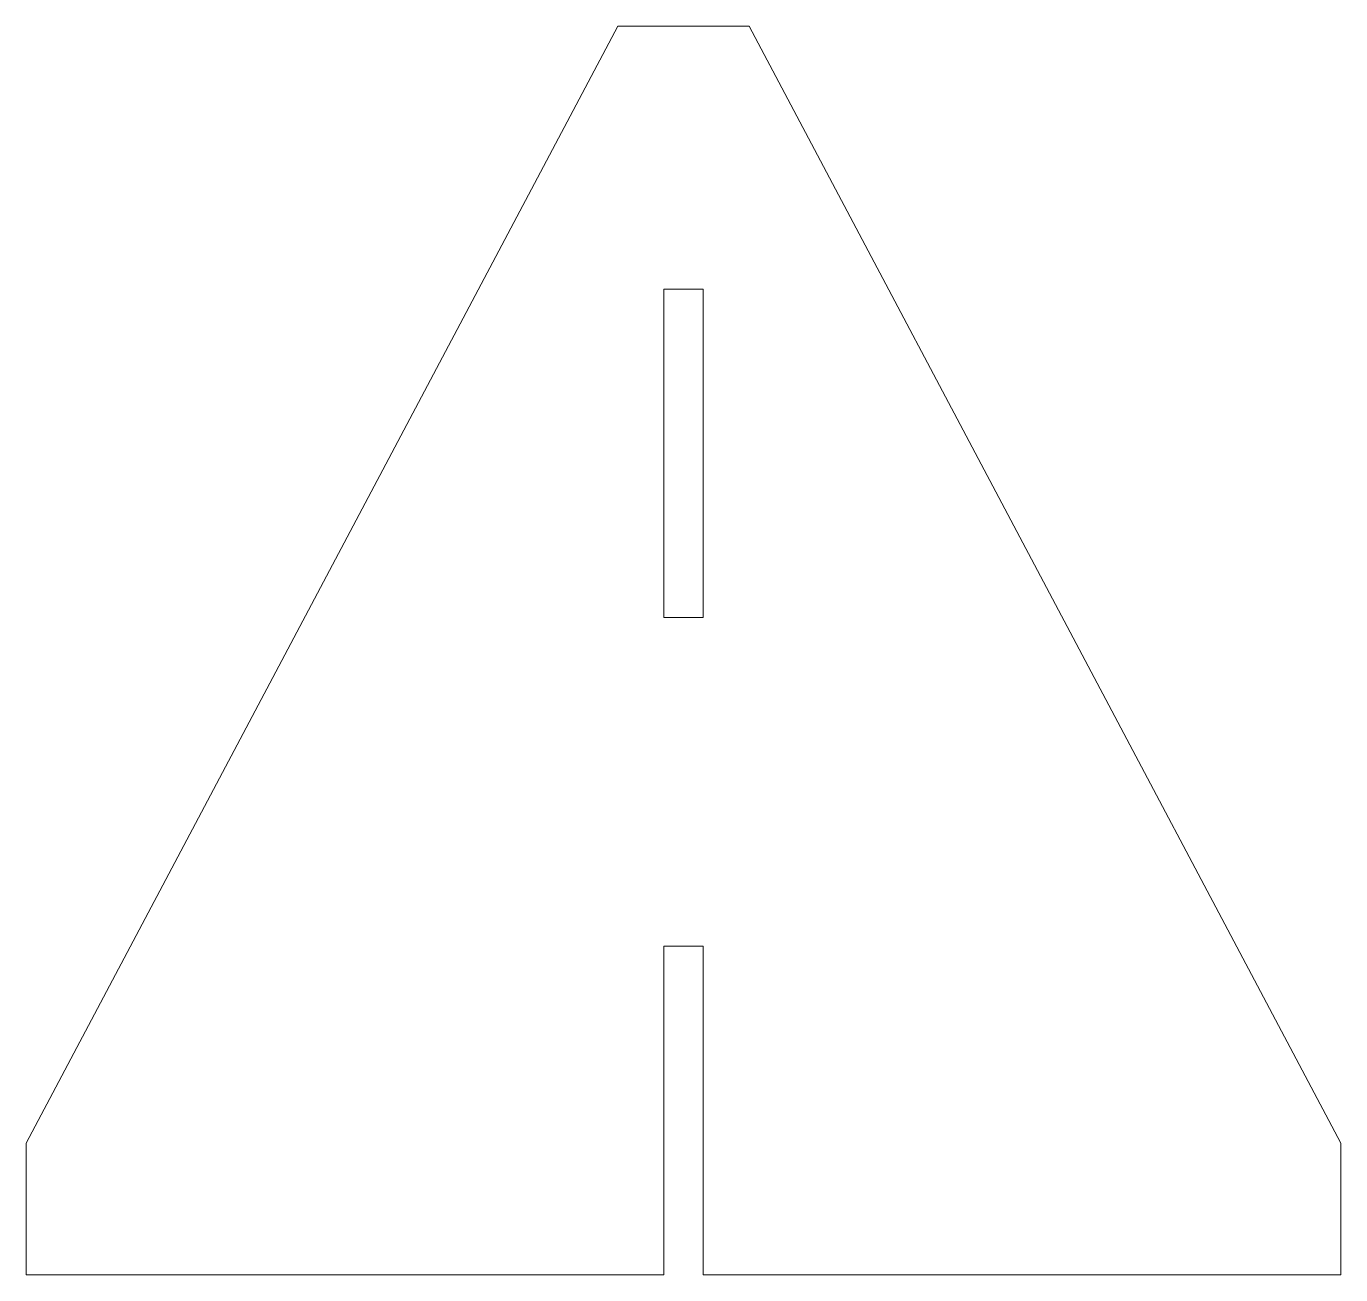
# Model space of a CAD drawing. Header units: millimetres. Extents: x 0 to 200, y 0 to 190.
import ezdxf

# ---------------------------------------------------------------- set-up
doc = ezdxf.new("R2010")
doc.units = ezdxf.units.MM
doc.layers.add('MainPanelMounts', color=1, linetype='CONTINUOUS', lineweight=0)
doc.layers.add('Panel', color=1, linetype='CONTINUOUS', lineweight=0)

msp = doc.modelspace()

# ---------------------------------------------------------------- linework, layer by layer
at = {"layer": 'MainPanelMounts'}
for p, q in [((103, 150), (97, 150)), ((97, 150), (97, 100)), ((103, 150), (103, 100)), ((103, 100), (97, 100)), ((103, 50), (97, 50)), ((97, 50), (97, 0)), ((103, 50), (103, 0))]:
    msp.add_line(p, q, dxfattribs=at)
at = {"layer": 'Panel'}
for p, q in [((0, 20), (90, 190)), ((90, 190), (110, 190)), ((200, 20), (110, 190)), ((0, 0), (0, 20)), ((200, 0), (200, 20)), ((97, 0), (0, 0)), ((103, 0), (200, 0))]:
    msp.add_line(p, q, dxfattribs=at)

doc.saveas('drawing.dxf')
